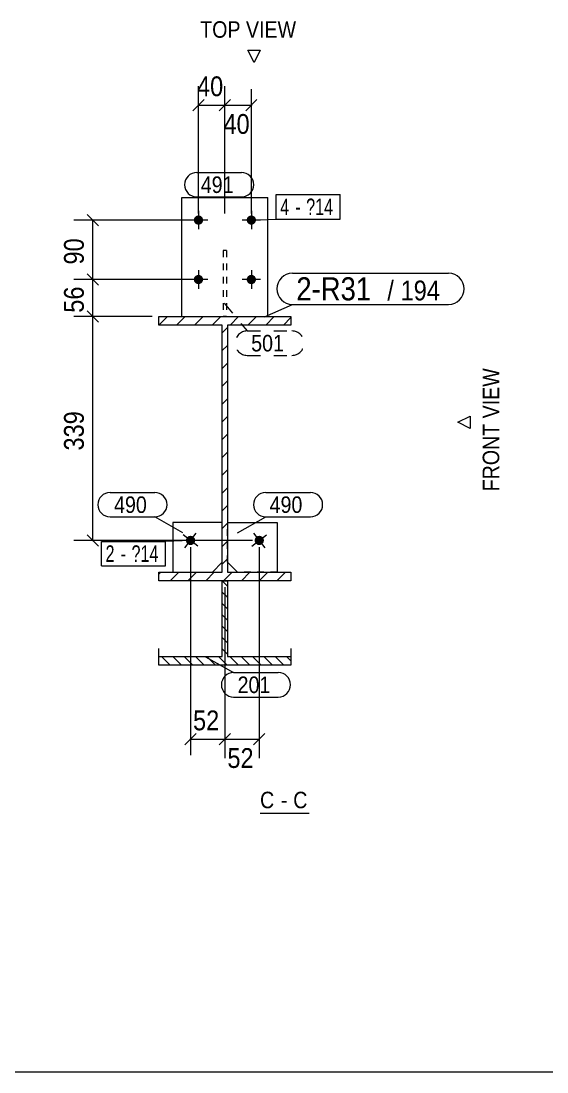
# Model space of a CAD drawing. Header units: millimetres. Extents: x 2 to 1174, y 1 to 825.
# Drawn here: x 289.1 to 368.7, y 5 to 164.1 of the extents above; entities that cross this region are included whole.
import ezdxf

# ---------------------------------------------------------------- set-up
doc = ezdxf.new("R2010")
doc.units = ezdxf.units.MM
for name, pattern in [('XKITLINE00', [0]), ('XKITLINE01', [4, 1, -1, 1, -1]), ('XKITLINE02', [4, 2, -2])]:
    doc.linetypes.add(name, pattern=pattern)
for name, color, linetype, lineweight in [('Bolt', 3, 'Continuous', 0), ('BoltMark', 7, 'Continuous', 0), ('Dimensions', 7, 'Continuous', 0), ('DrawingSheet', 5, 'Continuous', 0), ('OtherObjectType', 7, 'Continuous', 0), ('Part', 2, 'Continuous', 0), ('PartMark', 7, 'Continuous', 0)]:
    doc.layers.add(name, color=color, linetype=linetype, lineweight=lineweight)
doc.styles.add('ARIAL', font='ARIAL.TTF')
doc.styles.add('ARIAL_NARROW', font='ARIALN.TTF')

# ---------------------------------------------------------------- blocks, each defined once
blk = doc.blocks.new('*A9')
at = {"layer": 'Part', "color": 7, "linetype": 'XKITLINE00', "lineweight": 0}
for p, q in [((309.92, 118.08), (311.22, 119.38)), ((312.62, 118.08), (313.92, 119.38)), ((315.31, 118.08), (316.61, 119.38)), ((318, 118.08), (319.3, 119.38)), ((320.7, 118.08), (322, 119.38)), ((323.39, 118.08), (324.69, 119.38)), ((326.09, 118.08), (327.39, 119.38)), ((309.92, 118.08), (309.92, 118.08)), ((328.78, 118.08), (329.92, 119.22)), ((319.52, 116.9), (320.32, 117.7)), ((319.52, 114.21), (320.32, 115.01)), ((319.52, 111.51), (320.32, 112.31)), ((319.52, 108.82), (320.32, 109.62)), ((319.52, 106.12), (320.32, 106.92)), ((319.52, 103.43), (320.32, 104.23)), ((319.52, 100.74), (320.32, 101.54)), ((319.52, 98.04), (320.32, 98.84)), ((319.52, 95.35), (320.32, 96.15)), ((319.52, 92.65), (320.32, 93.45)), ((319.52, 89.96), (320.32, 90.76)), ((319.52, 87.27), (320.32, 88.07)), ((319.52, 84.57), (320.32, 85.37)), ((319.52, 81.88), (320.32, 82.68)), ((309.92, 80.36), (310.24, 80.68)), ((311.63, 79.38), (312.93, 80.68)), ((314.33, 79.38), (315.63, 80.68)), ((317.02, 79.38), (318.32, 80.68)), ((319.71, 79.38), (321.01, 80.68)), ((322.41, 79.38), (323.71, 80.68)), ((325.1, 79.38), (326.4, 80.68)), ((327.8, 79.38), (329.1, 80.68))]:
    blk.add_line(p, q, dxfattribs=at)
blk = doc.blocks.new('*A10')
at = {"layer": 'Part', "color": 7, "linetype": 'XKITLINE00', "lineweight": 0}
for p, q in [((320.32, 78.57), (319.52, 79.36)), ((320.24, 76.93), (319.52, 77.65)), ((320.32, 76.85), (320.24, 76.93)), ((320.32, 75.13), (319.52, 75.93)), ((320.32, 73.41), (319.52, 74.21)), ((320.32, 71.69), (319.52, 72.49)), ((320.32, 69.97), (319.52, 70.77)), ((320.32, 68.25), (319.52, 69.05)), ((310.78, 67.47), (310.33, 67.92)), ((311.64, 66.61), (310.78, 67.47)), ((313.36, 66.61), (312.05, 67.92)), ((315.08, 66.61), (313.77, 67.92)), ((316.8, 66.61), (315.49, 67.92)), ((318.52, 66.61), (317.21, 67.92)), ((320.24, 66.61), (318.93, 67.92)), ((321.96, 66.61), (320.65, 67.92)), ((323.68, 66.61), (322.37, 67.92)), ((325.4, 66.61), (324.09, 67.92)), ((327.12, 66.61), (325.81, 67.92)), ((328.84, 66.61), (327.53, 67.92)), ((329.92, 67.25), (329.25, 67.92))]:
    blk.add_line(p, q, dxfattribs=at)
blk = doc.blocks.new('*A188')
at = {"layer": 'Bolt'}
blk.add_hatch(color=3, dxfattribs=at).paths.add_polyline_path([(314.27, 84.95), (314.24, 84.97), (314.22, 84.99), (314.19, 85.02), (314.17, 85.04), (314.15, 85.07), (314.13, 85.1), (314.11, 85.13), (314.1, 85.16), (314.08, 85.19), (314.07, 85.22), (314.06, 85.26), (314.05, 85.29), (314.04, 85.32), (314.03, 85.36), (314.03, 85.39), (314.02, 85.42), (314.02, 85.46), (314.02, 85.49), (314.02, 85.53), (314.03, 85.56), (314.03, 85.6), (314.04, 85.63), (314.05, 85.66), (314.06, 85.69), (314.07, 85.73), (314.08, 85.76), (314.1, 85.79), (314.11, 85.82), (314.13, 85.85), (314.15, 85.88), (314.17, 85.91), (314.19, 85.93), (314.21, 85.96), (314.24, 85.98), (314.26, 86.01), (314.29, 86.03), (314.32, 86.05), (314.35, 86.07), (314.38, 86.08), (314.41, 86.1), (314.44, 86.12), (314.47, 86.13), (314.5, 86.14), (314.53, 86.15), (314.57, 86.16), (314.6, 86.17), (314.63, 86.17), (314.67, 86.17), (314.7, 86.18), (314.74, 86.18), (314.77, 86.17), (314.81, 86.17), (314.84, 86.17), (314.87, 86.16), (314.91, 86.15), (314.94, 86.14), (314.97, 86.13), (315, 86.12), (315.03, 86.1), (315.07, 86.09), (315.09, 86.07), (315.12, 86.05), (315.15, 86.03), (315.18, 86.01), (315.2, 85.98), (315.23, 85.96), (315.25, 85.93), (315.27, 85.91), (315.29, 85.88), (315.31, 85.85), (315.33, 85.82), (315.35, 85.79), (315.36, 85.76), (315.37, 85.73), (315.39, 85.7), (315.4, 85.66), (315.4, 85.63), (315.41, 85.6), (315.42, 85.56), (315.42, 85.53), (315.42, 85.49), (315.42, 85.46), (315.42, 85.43), (315.42, 85.39), (315.41, 85.36), (315.4, 85.32), (315.4, 85.29), (315.39, 85.26), (315.37, 85.23), (315.36, 85.19), (315.35, 85.16), (315.33, 85.13), (315.31, 85.1), (315.29, 85.07), (315.27, 85.05), (315.25, 85.02), (315.23, 84.99), (315.2, 84.97), (315.18, 84.95), (315.15, 84.93), (315.13, 84.9), (315.1, 84.89), (315.07, 84.87), (315.04, 84.85), (315.01, 84.84), (314.97, 84.82), (314.94, 84.81), (314.91, 84.8), (314.88, 84.79), (314.84, 84.79), (314.81, 84.78), (314.77, 84.78), (314.74, 84.78), (314.71, 84.78), (314.67, 84.78), (314.64, 84.78), (314.6, 84.79), (314.57, 84.79), (314.54, 84.8), (314.5, 84.81), (314.47, 84.82), (314.44, 84.84), (314.41, 84.85), (314.38, 84.87), (314.35, 84.88), (314.32, 84.9), (314.29, 84.92)], flags=17)
at = {"layer": 'Bolt', "color": 3, "linetype": 'XKITLINE00', "lineweight": 0}
for p, q in [((315.83, 84.62), (313.62, 86.34)), ((313.86, 84.37), (315.58, 86.58))]:
    blk.add_line(p, q, dxfattribs=at)
blk = doc.blocks.new('*A189')
at = {"layer": 'Bolt'}
for points in [[(316.62, 133.94), (316.62, 133.91), (316.61, 133.87), (316.61, 133.84), (316.6, 133.81), (316.59, 133.77), (316.58, 133.74), (316.57, 133.71), (316.55, 133.68), (316.54, 133.65), (316.52, 133.62), (316.5, 133.59), (316.48, 133.56), (316.46, 133.53), (316.44, 133.51), (316.42, 133.48), (316.39, 133.46), (316.37, 133.44), (316.34, 133.41), (316.31, 133.39), (316.28, 133.38), (316.25, 133.36), (316.22, 133.34), (316.19, 133.33), (316.16, 133.32), (316.12, 133.31), (316.09, 133.3), (316.06, 133.29), (316.02, 133.28), (315.99, 133.28), (315.96, 133.28), (315.92, 133.28), (315.89, 133.28), (315.85, 133.28), (315.82, 133.28), (315.78, 133.29), (315.75, 133.3), (315.72, 133.31), (315.69, 133.32), (315.65, 133.33), (315.62, 133.34), (315.59, 133.36), (315.56, 133.38), (315.53, 133.39), (315.5, 133.41), (315.48, 133.44), (315.45, 133.46), (315.43, 133.48), (315.4, 133.51), (315.38, 133.53), (315.36, 133.56), (315.34, 133.59), (315.32, 133.62), (315.3, 133.65), (315.29, 133.68), (315.27, 133.71), (315.26, 133.74), (315.25, 133.77), (315.24, 133.81), (315.23, 133.84), (315.23, 133.87), (315.22, 133.91), (315.22, 133.94), (315.22, 133.98), (315.22, 134.01), (315.22, 134.05), (315.23, 134.08), (315.23, 134.11), (315.24, 134.15), (315.25, 134.18), (315.26, 134.21), (315.27, 134.24), (315.29, 134.28), (315.3, 134.31), (315.32, 134.34), (315.34, 134.37), (315.36, 134.39), (315.38, 134.42), (315.4, 134.45), (315.43, 134.47), (315.45, 134.5), (315.48, 134.52), (315.5, 134.54), (315.53, 134.56), (315.56, 134.58), (315.59, 134.59), (315.62, 134.61), (315.65, 134.62), (315.69, 134.64), (315.72, 134.65), (315.75, 134.66), (315.78, 134.66), (315.82, 134.67), (315.85, 134.67), (315.89, 134.68), (315.92, 134.68), (315.96, 134.68), (315.99, 134.67), (316.02, 134.67), (316.06, 134.66), (316.09, 134.66), (316.12, 134.65), (316.16, 134.64), (316.19, 134.62), (316.22, 134.61), (316.25, 134.59), (316.28, 134.58), (316.31, 134.56), (316.34, 134.54), (316.37, 134.52), (316.39, 134.5), (316.42, 134.47), (316.44, 134.45), (316.46, 134.42), (316.48, 134.39), (316.5, 134.37), (316.52, 134.34), (316.54, 134.31), (316.55, 134.28), (316.57, 134.24), (316.58, 134.21), (316.59, 134.18), (316.6, 134.15), (316.61, 134.11), (316.61, 134.08), (316.62, 134.05), (316.62, 134.01), (316.62, 133.98)], [(324.62, 133.94), (324.62, 133.91), (324.61, 133.87), (324.61, 133.84), (324.6, 133.81), (324.59, 133.77), (324.58, 133.74), (324.57, 133.71), (324.55, 133.68), (324.54, 133.65), (324.52, 133.62), (324.5, 133.59), (324.48, 133.56), (324.46, 133.53), (324.44, 133.51), (324.42, 133.48), (324.39, 133.46), (324.37, 133.44), (324.34, 133.41), (324.31, 133.39), (324.28, 133.38), (324.25, 133.36), (324.22, 133.34), (324.19, 133.33), (324.16, 133.32), (324.12, 133.31), (324.09, 133.3), (324.06, 133.29), (324.02, 133.28), (323.99, 133.28), (323.96, 133.28), (323.92, 133.28), (323.89, 133.28), (323.85, 133.28), (323.82, 133.28), (323.78, 133.29), (323.75, 133.3), (323.72, 133.31), (323.69, 133.32), (323.65, 133.33), (323.62, 133.34), (323.59, 133.36), (323.56, 133.38), (323.53, 133.39), (323.5, 133.41), (323.48, 133.44), (323.45, 133.46), (323.43, 133.48), (323.4, 133.51), (323.38, 133.53), (323.36, 133.56), (323.34, 133.59), (323.32, 133.62), (323.3, 133.65), (323.29, 133.68), (323.27, 133.71), (323.26, 133.74), (323.25, 133.77), (323.24, 133.81), (323.23, 133.84), (323.23, 133.87), (323.22, 133.91), (323.22, 133.94), (323.22, 133.98), (323.22, 134.01), (323.22, 134.05), (323.23, 134.08), (323.23, 134.11), (323.24, 134.15), (323.25, 134.18), (323.26, 134.21), (323.27, 134.24), (323.29, 134.28), (323.3, 134.31), (323.32, 134.34), (323.34, 134.37), (323.36, 134.39), (323.38, 134.42), (323.4, 134.45), (323.43, 134.47), (323.45, 134.5), (323.48, 134.52), (323.5, 134.54), (323.53, 134.56), (323.56, 134.58), (323.59, 134.59), (323.62, 134.61), (323.65, 134.62), (323.69, 134.64), (323.72, 134.65), (323.75, 134.66), (323.78, 134.66), (323.82, 134.67), (323.85, 134.67), (323.89, 134.68), (323.92, 134.68), (323.96, 134.68), (323.99, 134.67), (324.02, 134.67), (324.06, 134.66), (324.09, 134.66), (324.12, 134.65), (324.16, 134.64), (324.19, 134.62), (324.22, 134.61), (324.25, 134.59), (324.28, 134.58), (324.31, 134.56), (324.34, 134.54), (324.37, 134.52), (324.39, 134.5), (324.42, 134.47), (324.44, 134.45), (324.46, 134.42), (324.48, 134.39), (324.5, 134.37), (324.52, 134.34), (324.54, 134.31), (324.55, 134.28), (324.57, 134.24), (324.58, 134.21), (324.59, 134.18), (324.6, 134.15), (324.61, 134.11), (324.61, 134.08), (324.62, 134.05), (324.62, 134.01), (324.62, 133.98)], [(316.62, 124.94), (316.62, 124.91), (316.61, 124.87), (316.61, 124.84), (316.6, 124.81), (316.59, 124.77), (316.58, 124.74), (316.57, 124.71), (316.55, 124.68), (316.54, 124.65), (316.52, 124.62), (316.5, 124.59), (316.48, 124.56), (316.46, 124.53), (316.44, 124.51), (316.42, 124.48), (316.39, 124.46), (316.37, 124.44), (316.34, 124.41), (316.31, 124.39), (316.28, 124.38), (316.25, 124.36), (316.22, 124.34), (316.19, 124.33), (316.16, 124.32), (316.12, 124.31), (316.09, 124.3), (316.06, 124.29), (316.02, 124.28), (315.99, 124.28), (315.96, 124.28), (315.92, 124.28), (315.89, 124.28), (315.85, 124.28), (315.82, 124.28), (315.78, 124.29), (315.75, 124.3), (315.72, 124.31), (315.69, 124.32), (315.65, 124.33), (315.62, 124.34), (315.59, 124.36), (315.56, 124.38), (315.53, 124.39), (315.5, 124.41), (315.48, 124.44), (315.45, 124.46), (315.43, 124.48), (315.4, 124.51), (315.38, 124.53), (315.36, 124.56), (315.34, 124.59), (315.32, 124.62), (315.3, 124.65), (315.29, 124.68), (315.27, 124.71), (315.26, 124.74), (315.25, 124.77), (315.24, 124.81), (315.23, 124.84), (315.23, 124.87), (315.22, 124.91), (315.22, 124.94), (315.22, 124.98), (315.22, 125.01), (315.22, 125.05), (315.23, 125.08), (315.23, 125.11), (315.24, 125.15), (315.25, 125.18), (315.26, 125.21), (315.27, 125.24), (315.29, 125.28), (315.3, 125.31), (315.32, 125.34), (315.34, 125.37), (315.36, 125.39), (315.38, 125.42), (315.4, 125.45), (315.43, 125.47), (315.45, 125.5), (315.48, 125.52), (315.5, 125.54), (315.53, 125.56), (315.56, 125.58), (315.59, 125.59), (315.62, 125.61), (315.65, 125.62), (315.69, 125.64), (315.72, 125.65), (315.75, 125.66), (315.78, 125.66), (315.82, 125.67), (315.85, 125.67), (315.89, 125.68), (315.92, 125.68), (315.96, 125.68), (315.99, 125.67), (316.02, 125.67), (316.06, 125.66), (316.09, 125.66), (316.12, 125.65), (316.16, 125.64), (316.19, 125.62), (316.22, 125.61), (316.25, 125.59), (316.28, 125.58), (316.31, 125.56), (316.34, 125.54), (316.37, 125.52), (316.39, 125.5), (316.42, 125.47), (316.44, 125.45), (316.46, 125.42), (316.48, 125.39), (316.5, 125.37), (316.52, 125.34), (316.54, 125.31), (316.55, 125.28), (316.57, 125.24), (316.58, 125.21), (316.59, 125.18), (316.6, 125.15), (316.61, 125.11), (316.61, 125.08), (316.62, 125.05), (316.62, 125.01), (316.62, 124.98)], [(324.62, 124.94), (324.62, 124.91), (324.61, 124.87), (324.61, 124.84), (324.6, 124.81), (324.59, 124.77), (324.58, 124.74), (324.57, 124.71), (324.55, 124.68), (324.54, 124.65), (324.52, 124.62), (324.5, 124.59), (324.48, 124.56), (324.46, 124.53), (324.44, 124.51), (324.42, 124.48), (324.39, 124.46), (324.37, 124.44), (324.34, 124.41), (324.31, 124.39), (324.28, 124.38), (324.25, 124.36), (324.22, 124.34), (324.19, 124.33), (324.16, 124.32), (324.12, 124.31), (324.09, 124.3), (324.06, 124.29), (324.02, 124.28), (323.99, 124.28), (323.96, 124.28), (323.92, 124.28), (323.89, 124.28), (323.85, 124.28), (323.82, 124.28), (323.78, 124.29), (323.75, 124.3), (323.72, 124.31), (323.69, 124.32), (323.65, 124.33), (323.62, 124.34), (323.59, 124.36), (323.56, 124.38), (323.53, 124.39), (323.5, 124.41), (323.48, 124.44), (323.45, 124.46), (323.43, 124.48), (323.4, 124.51), (323.38, 124.53), (323.36, 124.56), (323.34, 124.59), (323.32, 124.62), (323.3, 124.65), (323.29, 124.68), (323.27, 124.71), (323.26, 124.74), (323.25, 124.77), (323.24, 124.81), (323.23, 124.84), (323.23, 124.87), (323.22, 124.91), (323.22, 124.94), (323.22, 124.98), (323.22, 125.01), (323.22, 125.05), (323.23, 125.08), (323.23, 125.11), (323.24, 125.15), (323.25, 125.18), (323.26, 125.21), (323.27, 125.24), (323.29, 125.28), (323.3, 125.31), (323.32, 125.34), (323.34, 125.37), (323.36, 125.39), (323.38, 125.42), (323.4, 125.45), (323.43, 125.47), (323.45, 125.5), (323.48, 125.52), (323.5, 125.54), (323.53, 125.56), (323.56, 125.58), (323.59, 125.59), (323.62, 125.61), (323.65, 125.62), (323.69, 125.64), (323.72, 125.65), (323.75, 125.66), (323.78, 125.66), (323.82, 125.67), (323.85, 125.67), (323.89, 125.68), (323.92, 125.68), (323.96, 125.68), (323.99, 125.67), (324.02, 125.67), (324.06, 125.66), (324.09, 125.66), (324.12, 125.65), (324.16, 125.64), (324.19, 125.62), (324.22, 125.61), (324.25, 125.59), (324.28, 125.58), (324.31, 125.56), (324.34, 125.54), (324.37, 125.52), (324.39, 125.5), (324.42, 125.47), (324.44, 125.45), (324.46, 125.42), (324.48, 125.39), (324.5, 125.37), (324.52, 125.34), (324.54, 125.31), (324.55, 125.28), (324.57, 125.24), (324.58, 125.21), (324.59, 125.18), (324.6, 125.15), (324.61, 125.11), (324.61, 125.08), (324.62, 125.05), (324.62, 125.01), (324.62, 124.98)]]:
    blk.add_hatch(color=3, dxfattribs=at).paths.add_polyline_path(points, flags=17)
at = {"layer": 'Bolt', "color": 3, "linetype": 'XKITLINE00', "lineweight": 0}
for p, q in [((315.92, 135.38), (315.92, 132.58)), ((323.92, 135.38), (323.92, 132.58)), ((317.32, 133.98), (314.52, 133.98)), ((325.32, 133.98), (322.52, 133.98)), ((315.92, 126.38), (315.92, 123.58)), ((323.92, 126.38), (323.92, 123.58)), ((317.32, 124.98), (314.52, 124.98)), ((325.32, 124.98), (322.52, 124.98))]:
    blk.add_line(p, q, dxfattribs=at)
blk = doc.blocks.new('*A190')
at = {"layer": 'Bolt'}
blk.add_hatch(color=3, dxfattribs=at).paths.add_polyline_path([(324.72, 86.05), (324.75, 86.07), (324.78, 86.09), (324.81, 86.1), (324.84, 86.12), (324.87, 86.13), (324.9, 86.14), (324.94, 86.15), (324.97, 86.16), (325, 86.17), (325.04, 86.17), (325.07, 86.17), (325.11, 86.18), (325.14, 86.18), (325.17, 86.17), (325.21, 86.17), (325.24, 86.17), (325.28, 86.16), (325.31, 86.15), (325.34, 86.14), (325.37, 86.13), (325.41, 86.12), (325.44, 86.1), (325.47, 86.08), (325.5, 86.07), (325.53, 86.05), (325.55, 86.03), (325.58, 86.01), (325.6, 85.98), (325.63, 85.96), (325.65, 85.93), (325.67, 85.91), (325.69, 85.88), (325.71, 85.85), (325.73, 85.82), (325.75, 85.79), (325.76, 85.76), (325.77, 85.73), (325.79, 85.69), (325.8, 85.66), (325.8, 85.63), (325.81, 85.6), (325.82, 85.56), (325.82, 85.53), (325.82, 85.49), (325.82, 85.46), (325.82, 85.42), (325.82, 85.39), (325.81, 85.36), (325.8, 85.32), (325.8, 85.29), (325.79, 85.26), (325.77, 85.22), (325.76, 85.19), (325.75, 85.16), (325.73, 85.13), (325.71, 85.1), (325.69, 85.07), (325.67, 85.04), (325.65, 85.02), (325.63, 84.99), (325.6, 84.97), (325.58, 84.95), (325.55, 84.92), (325.52, 84.9), (325.49, 84.88), (325.47, 84.87), (325.43, 84.85), (325.4, 84.84), (325.37, 84.82), (325.34, 84.81), (325.31, 84.8), (325.27, 84.79), (325.24, 84.79), (325.21, 84.78), (325.17, 84.78), (325.14, 84.78), (325.1, 84.78), (325.07, 84.78), (325.03, 84.78), (325, 84.79), (324.97, 84.79), (324.93, 84.8), (324.9, 84.81), (324.87, 84.82), (324.84, 84.84), (324.81, 84.85), (324.78, 84.87), (324.75, 84.89), (324.72, 84.9), (324.69, 84.93), (324.66, 84.95), (324.64, 84.97), (324.61, 84.99), (324.59, 85.02), (324.57, 85.05), (324.55, 85.07), (324.53, 85.1), (324.51, 85.13), (324.5, 85.16), (324.48, 85.19), (324.47, 85.23), (324.46, 85.26), (324.45, 85.29), (324.44, 85.32), (324.43, 85.36), (324.43, 85.39), (324.42, 85.43), (324.42, 85.46), (324.42, 85.49), (324.42, 85.53), (324.43, 85.56), (324.43, 85.6), (324.44, 85.63), (324.45, 85.66), (324.46, 85.7), (324.47, 85.73), (324.48, 85.76), (324.5, 85.79), (324.51, 85.82), (324.53, 85.85), (324.55, 85.88), (324.57, 85.91), (324.59, 85.93), (324.62, 85.96), (324.64, 85.98), (324.67, 86.01), (324.69, 86.03)], flags=17)
at = {"layer": 'Bolt', "color": 3, "linetype": 'XKITLINE00', "lineweight": 0}
for p, q in [((324.02, 84.62), (326.23, 86.34)), ((324.26, 86.58), (325.98, 84.37))]:
    blk.add_line(p, q, dxfattribs=at)
blk = doc.blocks.new('*A191')
at = {"layer": 'Part', "color": 2, "linetype": 'XKITLINE00', "lineweight": 0}
for p, q in [((309.92, 118.08), (309.92, 119.38)), ((309.92, 119.38), (329.92, 119.38)), ((329.92, 119.38), (329.92, 118.08)), ((319.52, 118.08), (309.92, 118.08)), ((319.52, 80.68), (319.52, 118.08)), ((329.92, 118.08), (320.32, 118.08)), ((320.32, 118.08), (320.32, 80.68)), ((309.92, 79.38), (309.92, 80.68)), ((309.92, 80.68), (319.52, 80.68)), ((320.32, 80.68), (329.92, 80.68)), ((329.92, 80.68), (329.92, 79.38)), ((329.92, 79.38), (309.92, 79.38))]:
    blk.add_line(p, q, dxfattribs=at)
blk = doc.blocks.new('*A192')
at = {"layer": 'Part', "color": 7, "linetype": 'XKITLINE01', "lineweight": 0}
for p, q in [((320.17, 129.38), (319.67, 129.38)), ((319.67, 129.38), (319.67, 119.38)), ((320.17, 129.38), (320.17, 119.38)), ((320.17, 119.38), (319.67, 119.38))]:
    blk.add_line(p, q, dxfattribs=at)
blk = doc.blocks.new('*A193')
at = {"layer": 'Part', "color": 2, "linetype": 'XKITLINE00', "lineweight": 0}
for p, q in [((319.52, 88.18), (312.02, 88.18)), ((312.02, 88.18), (312.02, 80.68)), ((318.02, 80.68), (319.52, 82.18))]:
    blk.add_line(p, q, dxfattribs=at)
at = {"layer": 'Part', "color": 7, "linetype": 'XKITLINE01', "lineweight": 0}
for p, q in [((319.52, 82.18), (319.52, 88.18)), ((312.02, 80.68), (318.02, 80.68))]:
    blk.add_line(p, q, dxfattribs=at)
blk = doc.blocks.new('*A194')
at = {"layer": 'Part', "color": 2, "linetype": 'XKITLINE00', "lineweight": 0}
for p, q in [((313.42, 119.38), (313.42, 137.38)), ((313.42, 137.38), (326.42, 137.38)), ((326.42, 119.38), (326.42, 137.38))]:
    blk.add_line(p, q, dxfattribs=at)
at = {"layer": 'Part', "color": 7, "linetype": 'XKITLINE01', "lineweight": 0}
blk.add_line((313.42, 119.38), (326.42, 119.38), dxfattribs=at)
blk = doc.blocks.new('*A195')
at = {"layer": 'Part', "color": 2, "linetype": 'XKITLINE00', "lineweight": 0}
for p, q in [((320.32, 88.18), (327.82, 88.18)), ((327.82, 88.18), (327.82, 80.68)), ((321.82, 80.68), (320.32, 82.18))]:
    blk.add_line(p, q, dxfattribs=at)
at = {"layer": 'Part', "color": 7, "linetype": 'XKITLINE01', "lineweight": 0}
for p, q in [((320.32, 82.18), (320.32, 88.18)), ((327.82, 80.68), (321.82, 80.68))]:
    blk.add_line(p, q, dxfattribs=at)
blk = doc.blocks.new('*A196')
at = {"layer": 'Part', "color": 2, "linetype": 'XKITLINE00', "lineweight": 0}
for p, q in [((319.52, 67.92), (319.52, 79.38)), ((319.52, 79.38), (320.32, 79.38)), ((320.32, 79.38), (320.32, 67.92)), ((309.92, 66.61), (309.92, 69.11)), ((329.92, 69.11), (329.92, 66.61)), ((309.92, 67.92), (319.52, 67.92)), ((320.32, 67.92), (329.92, 67.92)), ((329.92, 66.61), (309.92, 66.61))]:
    blk.add_line(p, q, dxfattribs=at)
blk = doc.blocks.new('*A197')
at = {"layer": 'DrawingSheet', "color": 5, "linetype": 'XKITLINE00', "lineweight": 0}
blk.add_line((5, 5), (1174, 5), dxfattribs=at)
blk = doc.blocks.new('*A417')
at = {"layer": 'Dimensions', "color": 7, "linetype": 'XKITLINE00', "lineweight": 0}
for p, q in [((308.92, 119.38), (297.07, 119.38)), ((299.07, 120.23), (300.77, 118.53)), ((299.92, 85.48), (299.92, 119.38)), ((299.07, 86.33), (300.77, 84.63)), ((324.12, 85.48), (297.07, 85.48))]:
    blk.add_line(p, q, dxfattribs=at)
at = {"layer": 'Dimensions', "color": 3}
for p in [(299.92, 119.38), (299.92, 85.48)]:
    blk.add_point(p, dxfattribs=at)
at = {"layer": 'Dimensions', "color": 3, "style": 'ARIAL', "width": 0.85}
blk.add_text('339', height=3, rotation=90.0002, dxfattribs=at).set_placement((298.57, 99.09))
blk = doc.blocks.new('*A418')
at = {"layer": 'Dimensions', "color": 7, "linetype": 'XKITLINE00', "lineweight": 0}
for p, q in [((299.07, 125.83), (300.77, 124.13)), ((314.92, 124.98), (297.07, 124.98)), ((299.92, 119.38), (299.92, 124.98)), ((308.92, 119.38), (297.07, 119.38)), ((299.07, 120.23), (300.77, 118.53))]:
    blk.add_line(p, q, dxfattribs=at)
at = {"layer": 'Dimensions', "color": 3}
for p in [(299.92, 124.98), (299.92, 119.38)]:
    blk.add_point(p, dxfattribs=at)
at = {"layer": 'Dimensions', "color": 3, "style": 'ARIAL', "width": 0.85}
blk.add_text('56', height=3, rotation=90.0002, dxfattribs=at).set_placement((298.57, 119.95))
blk = doc.blocks.new('*A419')
at = {"layer": 'Dimensions', "color": 7, "linetype": 'XKITLINE00', "lineweight": 0}
for p, q in [((314.92, 133.98), (297.07, 133.98)), ((299.07, 134.83), (300.77, 133.13)), ((299.92, 124.98), (299.92, 133.98)), ((299.07, 125.83), (300.77, 124.13)), ((314.92, 124.98), (297.07, 124.98))]:
    blk.add_line(p, q, dxfattribs=at)
at = {"layer": 'Dimensions', "color": 3}
for p in [(299.92, 133.98), (299.92, 124.98)]:
    blk.add_point(p, dxfattribs=at)
at = {"layer": 'Dimensions', "color": 3, "style": 'ARIAL', "width": 0.85}
blk.add_text('90', height=3, rotation=90.0002, dxfattribs=at).set_placement((298.57, 127.25))
blk = doc.blocks.new('*A420')
at = {"layer": 'Dimensions', "color": 7, "linetype": 'XKITLINE00', "lineweight": 0}
for p, q in [((314.72, 84.48), (314.72, 52.98)), ((319.92, 78.38), (319.92, 52.98)), ((315.57, 56.23), (313.87, 54.53)), ((320.77, 56.23), (319.07, 54.53)), ((314.72, 55.38), (319.92, 55.38))]:
    blk.add_line(p, q, dxfattribs=at)
at = {"layer": 'Dimensions', "color": 3}
for p in [(314.72, 55.38), (319.92, 55.38)]:
    blk.add_point(p, dxfattribs=at)
at = {"layer": 'Dimensions', "color": 3, "style": 'ARIAL', "width": 0.85}
blk.add_text('52', height=3, dxfattribs=at).set_placement((315.1, 56.73))
blk = doc.blocks.new('*A421')
at = {"layer": 'Dimensions', "color": 7, "linetype": 'XKITLINE00', "lineweight": 0}
for p, q in [((325.12, 84.48), (325.12, 52.53)), ((319.92, 78.38), (319.92, 52.53)), ((320.77, 56.23), (319.07, 54.53)), ((325.97, 56.23), (324.27, 54.53)), ((319.92, 55.38), (325.12, 55.38))]:
    blk.add_line(p, q, dxfattribs=at)
at = {"layer": 'Dimensions', "color": 3}
for p in [(319.92, 55.38), (325.12, 55.38)]:
    blk.add_point(p, dxfattribs=at)
at = {"layer": 'Dimensions', "color": 3, "style": 'ARIAL', "width": 0.85}
blk.add_text('52', height=3, dxfattribs=at).set_placement((320.3, 51.03))
blk = doc.blocks.new('*A422')
at = {"layer": 'Dimensions', "color": 7, "linetype": 'XKITLINE00', "lineweight": 0}
for p, q in [((315.92, 134.98), (315.92, 154.23)), ((319.92, 134.98), (319.92, 154.23)), ((316.77, 152.23), (315.07, 150.53)), ((315.92, 151.38), (319.92, 151.38)), ((320.77, 152.23), (319.07, 150.53))]:
    blk.add_line(p, q, dxfattribs=at)
at = {"layer": 'Dimensions', "color": 3}
for p in [(315.92, 151.38), (319.92, 151.38)]:
    blk.add_point(p, dxfattribs=at)
at = {"layer": 'Dimensions', "color": 3, "style": 'ARIAL', "width": 0.85}
blk.add_text('40', height=3, dxfattribs=at).set_placement((315.7, 152.73))
blk = doc.blocks.new('*A423')
at = {"layer": 'Dimensions', "color": 7, "linetype": 'XKITLINE00', "lineweight": 0}
for p, q in [((319.92, 134.98), (319.92, 153.78)), ((323.92, 134.98), (323.92, 153.78)), ((320.77, 152.23), (319.07, 150.53)), ((319.92, 151.38), (323.92, 151.38)), ((324.77, 152.23), (323.07, 150.53))]:
    blk.add_line(p, q, dxfattribs=at)
at = {"layer": 'Dimensions', "color": 3}
for p in [(319.92, 151.38), (323.92, 151.38)]:
    blk.add_point(p, dxfattribs=at)
at = {"layer": 'Dimensions', "color": 3, "style": 'ARIAL', "width": 0.85}
blk.add_text('40', height=3, dxfattribs=at).set_placement((319.7, 147.03))
blk = doc.blocks.new('*A424')
at = {"layer": 'BoltMark', "color": 7, "linetype": 'XKITLINE00', "lineweight": 0}
for p, q in [((327.69, 137.83), (337.38, 137.83)), ((327.69, 134.13), (327.69, 137.83)), ((337.38, 134.13), (337.38, 137.83)), ((323.92, 133.98), (327.69, 134.13)), ((327.69, 134.13), (337.38, 134.13))]:
    blk.add_line(p, q, dxfattribs=at)
at = {"layer": 'BoltMark', "color": 3, "style": 'ARIAL_NARROW', "width": 0.85}
for s, p in [('4', (328.29, 134.73)), ('?14', (332.22, 134.73)), ('-', (330.56, 134.73))]:
    blk.add_text(s, height=2.5, dxfattribs=at).set_placement(p)
blk = doc.blocks.new('*A425')
at = {"layer": 'BoltMark', "color": 7, "linetype": 'XKITLINE00', "lineweight": 0}
for p, q in [((301.26, 85.33), (310.95, 85.33)), ((301.26, 81.63), (301.26, 85.33)), ((314.72, 85.48), (310.95, 85.33)), ((310.95, 81.63), (310.95, 85.33)), ((301.26, 81.63), (310.95, 81.63))]:
    blk.add_line(p, q, dxfattribs=at)
at = {"layer": 'BoltMark', "color": 3, "style": 'ARIAL_NARROW', "width": 0.85}
for s, p in [('2', (301.86, 82.23)), ('?14', (305.79, 82.23)), ('-', (304.13, 82.23))]:
    blk.add_text(s, height=2.5, dxfattribs=at).set_placement(p)
blk = doc.blocks.new('*A426')
at = {"layer": 'PartMark', "color": 7, "linetype": 'XKITLINE00', "lineweight": 0}
for p, q in [((317, 67.86), (321.24, 65.47)), ((321.24, 65.47), (328, 65.47)), ((321.24, 61.77), (328, 61.77))]:
    blk.add_line(p, q, dxfattribs=at)
for centre, start, end in [((321.24, 63.62), 90, 270), ((328, 63.62), 270, 90)]:
    blk.add_arc(centre, 1.85, start, end, dxfattribs=at)
at = {"layer": 'PartMark', "color": 3, "style": 'ARIAL', "width": 0.85}
blk.add_text('201', height=2.5, dxfattribs=at).set_placement((321.84, 62.37))
blk = doc.blocks.new('*A427')
at = {"layer": 'PartMark', "color": 7, "linetype": 'XKITLINE00', "lineweight": 0}
for p, q in [((326.09, 92.74), (332.86, 92.74)), ((321.85, 86.65), (326.09, 89.04)), ((326.09, 89.04), (332.86, 89.04))]:
    blk.add_line(p, q, dxfattribs=at)
for centre, start, end in [((326.09, 90.89), 90, 270), ((332.86, 90.89), 270, 90)]:
    blk.add_arc(centre, 1.85, start, end, dxfattribs=at)
at = {"layer": 'PartMark', "color": 3, "style": 'ARIAL', "width": 0.85}
blk.add_text('490', height=2.5, dxfattribs=at).set_placement((326.69, 89.64))
blk = doc.blocks.new('*A428')
at = {"layer": 'PartMark', "color": 7, "linetype": 'XKITLINE00', "lineweight": 0}
for p, q in [((315.67, 141.18), (322.43, 141.18)), ((315.67, 137.48), (322.43, 137.48))]:
    blk.add_line(p, q, dxfattribs=at)
for centre, start, end in [((315.67, 139.33), 90, 270), ((322.43, 139.33), 270, 90)]:
    blk.add_arc(centre, 1.85, start, end, dxfattribs=at)
at = {"layer": 'PartMark', "color": 3, "style": 'ARIAL', "width": 0.85}
blk.add_text('491', height=2.5, dxfattribs=at).set_placement((316.27, 138.08))
blk = doc.blocks.new('*A429')
at = {"layer": 'PartMark', "color": 7, "linetype": 'XKITLINE00', "lineweight": 0}
for p, q in [((302.55, 92.74), (309.31, 92.74)), ((302.55, 89.04), (309.31, 89.04)), ((313.55, 86.65), (309.31, 89.04))]:
    blk.add_line(p, q, dxfattribs=at)
for centre, start, end in [((302.55, 90.89), 90, 270), ((309.31, 90.89), 270, 90)]:
    blk.add_arc(centre, 1.85, start, end, dxfattribs=at)
at = {"layer": 'PartMark', "color": 3, "style": 'ARIAL', "width": 0.85}
blk.add_text('490', height=2.5, dxfattribs=at).set_placement((303.15, 89.64))
blk = doc.blocks.new('*A430')
at = {"layer": 'PartMark', "color": 7, "linetype": 'XKITLINE02', "lineweight": 0}
for p, q in [((319.8, 121.41), (323.3, 117.19)), ((323.3, 117.19), (330.06, 117.19)), ((323.3, 113.49), (330.06, 113.49))]:
    blk.add_line(p, q, dxfattribs=at)
for centre, start, end in [((323.3, 115.34), 90, 270), ((330.06, 115.34), 270, 90)]:
    blk.add_arc(centre, 1.85, start, end, dxfattribs=at)
at = {"layer": 'PartMark', "color": 3, "style": 'ARIAL', "width": 0.85}
blk.add_text('501', height=2.5, dxfattribs=at).set_placement((323.9, 114.09))
blk = doc.blocks.new('*A431')
at = {"layer": 'PartMark', "color": 7, "linetype": 'XKITLINE00', "lineweight": 0}
for p, q in [((330.13, 125.92), (353.78, 125.92)), ((325.89, 119.33), (330.13, 121.22)), ((330.13, 121.22), (353.78, 121.22))]:
    blk.add_line(p, q, dxfattribs=at)
for centre, start, end in [((330.13, 123.57), 90, 270), ((353.78, 123.57), 270, 90)]:
    blk.add_arc(centre, 2.35, start, end, dxfattribs=at)
at = {"layer": 'PartMark', "color": 1, "style": 'ARIAL', "width": 0.85}
blk.add_text('2-R31', height=3.5, dxfattribs=at).set_placement((330.73, 121.82))
at = {"layer": 'PartMark', "color": 3, "style": 'ARIAL', "width": 0.85}
for s, p in [('/', (344.5, 121.82)), ('194', (346.51, 121.82))]:
    blk.add_text(s, height=3, dxfattribs=at).set_placement(p)
blk = doc.blocks.new('*A432')
at = {"layer": 'OtherObjectType', "color": 7, "linetype": 'XKITLINE00', "lineweight": 0}
for p, q in [((324.33, 157.83), (323.39, 159.7)), ((323.39, 159.7), (325.26, 159.7)), ((325.26, 159.7), (324.33, 157.83)), ((324.33, 157.83), (324.33, 157.83)), ((355.18, 103.38), (357.06, 104.31)), ((357.06, 104.31), (357.06, 102.44)), ((357.06, 102.44), (355.18, 103.38)), ((355.18, 103.38), (355.18, 103.38)), ((325.24, 44.18), (332.66, 44.18))]:
    blk.add_line(p, q, dxfattribs=at)
at = {"layer": 'OtherObjectType', "color": 7, "style": 'ARIAL', "width": 0.85}
for s, p in [('TOP VIEW', (316.18, 161.58)), ('C', (325.24, 44.93)), ('C', (330.26, 44.93)), ('-', (328.4, 44.93))]:
    blk.add_text(s, height=2.5, dxfattribs=at).set_placement(p)
blk.add_text('FRONT VIEW', height=2.5, rotation=90, dxfattribs=at).set_placement((361.43, 92.91))

msp = doc.modelspace()

# ---------------------------------------------------------------- block references
at = {"lineweight": 0}
for name in ['*A197', '*A422', '*A423', '*A428', '*A194', '*A424', '*A189', '*A419', '*A192', '*A418', '*A431', '*A430', '*A417', '*A9', '*A191', '*A429', '*A427', '*A193', '*A195', '*A188', '*A190', '*A425', '*A420', '*A421', '*A196', '*A10', '*A426']:
    msp.add_blockref(name, (0, 0), dxfattribs=at)
at = {"layer": 'OtherObjectType', "lineweight": 0}
msp.add_blockref('*A432', (0, 0), dxfattribs=at)

doc.saveas('drawing.dxf')
